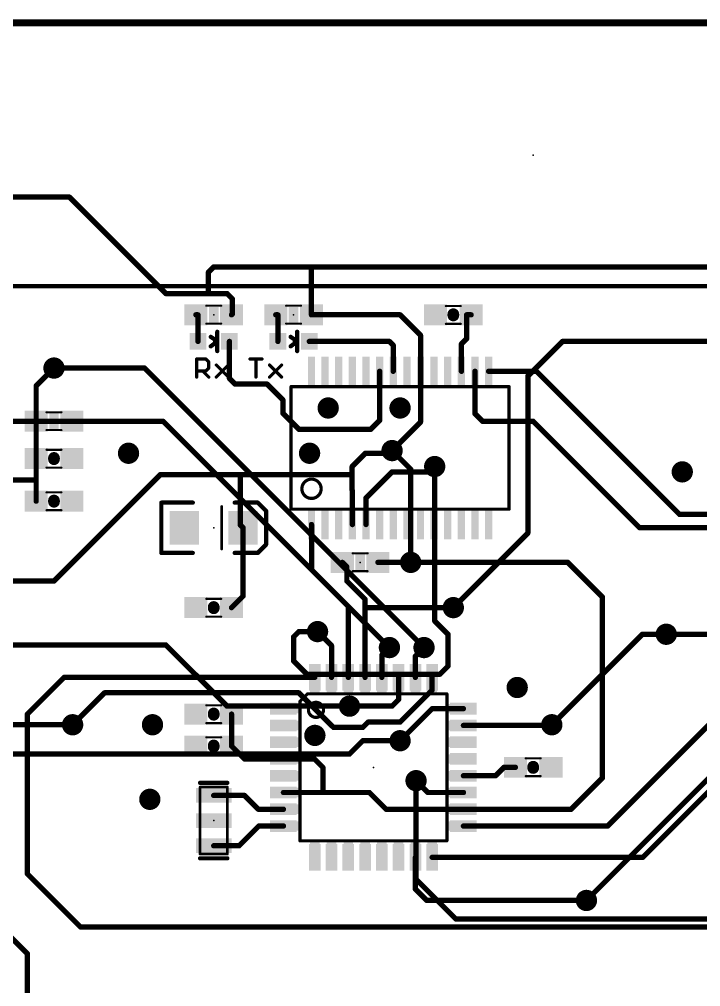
# Model space of a CAD drawing. Extents: x -1 to 111, y -11 to 60.
# Drawn here: x 31.37 to 63.87, y 13.67 to 59.82 of the extents above; entities that cross this region are included whole.
import ezdxf

# ---------------------------------------------------------------- set-up
doc = ezdxf.new("R2010")
doc.units = 0
for name, color, linetype in [('1', 12, 'CONTINUOUS'), ('16', 132, 'CONTINUOUS'), ('18', 110, 'CONTINUOUS'), ('20', 53, 'CONTINUOUS'), ('21', 53, 'CONTINUOUS'), ('23', 53, 'CONTINUOUS'), ('51', 53, 'CONTINUOUS')]:
    doc.layers.add(name, color=color, linetype=linetype)

# ---------------------------------------------------------------- blocks, each defined once
blk = doc.blocks.new('RECT')
blk.add_solid([(-0.5, -0.5), (0.5, -0.5), (-0.5, 0.5), (0.5, 0.5)])
blk = doc.blocks.new('ROUNDV')
at = {"const_width": 0.5}
blk.add_lwpolyline([(0, -0.25, 1), (0, 0.25, 1), (0, -0.25)], format="xyb", dxfattribs=at)

msp = doc.modelspace()

# ---------------------------------------------------------------- linework, layer by layer
at = {"layer": '1', "const_width": 0.254}
for points in [[(0, 59.69), (110.49, 59.69)], [(20.88, 51.34), (33.75, 51.34)], [(33.75, 51.34), (38.354, 46.736)], [(40.64, 48.006), (40.386, 47.752)], [(40.64, 48.006), (45.3, 48.006)], [(45.3, 48.006), (69.596, 48.006)], [(45.3, 45.72), (45.3, 48.006)], [(40.386, 47.752), (40.386, 46.736)], [(38.354, 46.736), (40.386, 46.736)], [(41.275, 46.736), (40.386, 46.736)], [(41.275, 46.736), (41.529, 46.482)], [(41.529, 46.482), (41.529, 45.759)], [(39.89, 45.72), (39.79, 45.72)], [(39.89, 44.45), (39.89, 45.72)], [(41.529, 45.759), (41.49, 45.72)], [(43.7, 45.72), (43.6, 45.72)], [(43.7, 44.45), (43.7, 45.72)], [(49.53, 45.72), (45.3, 45.72)], [(50.505, 44.745), (49.53, 45.72)], [(52.705, 45.72), (52.92, 45.72)], [(52.705, 44.577), (52.705, 45.72)], [(50.505, 43.026), (50.505, 44.745)], [(41.39, 42.684), (41.39, 44.45)], [(45.2, 44.45), (49.022, 44.45)], [(49.022, 44.45), (49.205, 44.267)], [(49.205, 44.267), (49.205, 43.026)], [(52.455, 44.327), (52.705, 44.577)], [(52.455, 43.026), (52.455, 44.327)], [(32.17, 42.33), (33.02, 43.18)], [(48.555, 40.681), (48.555, 43.026)], [(50.505, 40.599), (50.505, 43.026)], [(53.105, 43.026), (53.105, 41.002)], [(53.755, 43.026), (56.034, 43.026)], [(56.034, 43.026), (57.15, 41.91)], [(41.656, 42.418), (41.39, 42.684)], [(43.18, 42.418), (41.656, 42.418)], [(43.942, 41.656), (43.18, 42.418)], [(32.17, 40.64), (32.17, 42.33)], [(57.15, 41.91), (62.865, 36.195)], [(43.942, 41.021), (43.942, 41.656)], [(44.704, 40.259), (43.942, 41.021)], [(53.105, 41.002), (53.467, 40.64)], [(32.17, 38.862), (32.17, 40.64)], [(48.133, 40.259), (48.555, 40.681)], [(49.149, 39.243), (50.505, 40.599)], [(53.467, 40.64), (55.626, 40.64)], [(55.626, 40.64), (55.88, 40.64)], [(55.88, 40.64), (60.96, 35.56)], [(44.704, 40.259), (48.133, 40.259)], [(47.244, 38.481), (47.879, 39.116)], [(47.879, 39.116), (49.022, 39.116)], [(49.022, 39.116), (49.149, 39.243)], [(32.17, 38.1), (32.17, 38.862)], [(47.244, 38.1), (47.244, 38.481)], [(47.905, 36.983), (49.149, 38.227)], [(49.149, 38.227), (50.927, 38.227)], [(50.927, 38.227), (51.181, 38.481)], [(30.988, 37.846), (32.17, 37.846)], [(32.17, 37.846), (32.17, 38.1)], [(32.17, 36.83), (32.17, 37.846)], [(38.1, 38.1), (33.02, 33.02)], [(41.91, 38.1), (38.1, 38.1)], [(41.91, 38.1), (47.244, 38.1)], [(41.91, 35.69), (41.91, 38.1)], [(47.244, 37.338), (47.244, 38.1)], [(47.244, 37.338), (47.255, 37.327)], [(47.255, 37.327), (47.255, 35.714)], [(47.905, 35.714), (47.905, 36.983)], [(62.865, 36.195), (64.516, 36.195)], [(42.04, 35.56), (41.91, 35.69)], [(42.04, 32.3), (42.04, 35.56)], [(45.305, 33.562), (45.305, 35.714)], [(60.96, 35.56), (87.63, 35.56)], [(46.99, 33.694), (46.775, 33.909)], [(46.99, 33.02), (46.99, 33.694)], [(50.038, 33.909), (48.475, 33.909)], [(57.531, 33.909), (50.038, 33.909)], [(59.182, 32.258), (57.531, 33.909)], [(46.99, 31.877), (45.305, 33.562)], [(33.02, 33.02), (28.321, 33.02)], [(47.86, 32.15), (46.99, 33.02)], [(41.49, 31.75), (42.04, 32.3)], [(59.182, 23.622), (59.182, 32.258)], [(47.06, 31.807), (46.99, 31.877)], [(47.06, 30.931), (47.06, 31.807)], [(47.86, 31.75), (47.86, 32.15)], [(47.86, 28.4226), (47.86, 31.75)], [(52.07, 31.75), (47.86, 31.75)], [(47.06, 28.4226), (47.06, 30.931)], [(45.593, 30.607), (46.26, 29.94)], [(62.23, 30.48), (73.66, 30.48)], [(46.26, 29.94), (46.26, 28.4226)], [(49.022, 29.845), (48.66, 29.483)], [(48.66, 29.483), (48.66, 28.4226)], [(50.673, 29.845), (50.26, 29.432)], [(50.26, 29.432), (50.26, 28.4226)], [(31.75, 26.67), (33.5026, 28.4226)], [(33.5026, 28.4226), (45.46, 28.4226)], [(49.46, 27.362), (49.46, 28.4226)], [(51.06, 27.819), (51.06, 28.4226)], [(33.909, 26.162), (35.433, 27.686)], [(35.433, 27.686), (44.704, 27.686)], [(44.704, 27.686), (46.355, 26.035)], [(49.53, 26.289), (51.06, 27.819)], [(59.69, 21.59), (66.04, 27.94)], [(49.149, 27.051), (49.46, 27.362)], [(31.75, 19.05), (31.75, 26.67)], [(41.49, 25.146), (41.49, 26.67)], [(47.117, 27.051), (49.149, 27.051)], [(49.53, 25.4), (51.06, 26.93)], [(51.06, 26.93), (52.5526, 26.93)], [(62.103, 20.828), (67.945, 26.67)], [(31.75, 15.24), (20.74, 26.25)], [(47.752, 26.035), (48.006, 26.289)], [(48.006, 26.289), (49.53, 26.289)], [(46.355, 26.035), (47.752, 26.035)], [(52.5526, 26.13), (56.737, 26.13)], [(56.737, 26.13), (56.769, 26.162)], [(41.49, 25.146), (42.106, 24.53)], [(42.106, 24.53), (43.9674, 24.53)], [(45.447, 24.53), (43.9674, 24.53)], [(45.847, 24.13), (45.447, 24.53)], [(45.847, 22.93), (45.847, 24.13)], [(54.083, 23.73), (54.229, 23.876)], [(54.229, 23.876), (54.483, 24.13)], [(54.483, 24.13), (55.03, 24.13)], [(50.292, 23.495), (50.857, 22.93)], [(52.5526, 23.73), (54.083, 23.73)], [(59.182, 23.622), (57.69, 22.13)], [(40.64, 22.79), (42.107, 22.79)], [(42.107, 22.79), (42.164, 22.733)], [(42.164, 22.733), (42.767, 22.13)], [(45.847, 22.93), (43.9674, 22.93)], [(48.063, 22.93), (45.847, 22.93)], [(48.863, 22.13), (48.063, 22.93)], [(50.857, 22.93), (52.5526, 22.93)], [(42.767, 22.13), (43.9674, 22.13)], [(52.5526, 22.13), (48.863, 22.13)], [(57.69, 22.13), (52.5526, 22.13)], [(59.43, 21.33), (59.69, 21.59)], [(41.91, 20.447), (42.793, 21.33)], [(42.793, 21.33), (43.9674, 21.33)], [(52.5526, 21.33), (59.43, 21.33)], [(61.1124, 19.8374), (61.976, 20.701)], [(61.976, 20.701), (62.103, 20.828)], [(40.64, 20.39), (41.853, 20.39)], [(41.853, 20.39), (41.91, 20.447)], [(50.26, 19.8374), (50.26, 18.32)], [(51.06, 19.8374), (61.1124, 19.8374)], [(34.29, 16.51), (31.75, 19.05)], [(50.26, 18.32), (50.8, 17.78)], [(50.8, 17.78), (58.42, 17.78)], [(34.29, 16.51), (66.04, 16.51)], [(31.75, 9.62), (31.75, 15.24)]]:
    msp.add_lwpolyline(points, dxfattribs=at)
at = {"layer": '1', "const_width": 0.127}
for points in [[(33.7949, 51.3849, 1), (33.7051, 51.2951)], [(33.75, 51.2765, 1), (33.75, 51.4035)], [(40.64, 48.0695, 1), (40.64, 47.9425)], [(40.6849, 47.9611, 1), (40.5951, 48.0509)], [(45.3, 48.0695, 1), (45.3, 47.9425)], [(45.3635, 48.006, 1), (45.2365, 48.006)], [(45.3, 47.9425, 1), (45.3, 48.0695)], [(40.4495, 47.752, 1), (40.3225, 47.752)], [(40.3411, 47.7969, 1), (40.4309, 47.7071)], [(38.354, 46.7995, 1), (38.354, 46.6725)], [(38.3091, 46.6911, 1), (38.3989, 46.7809)], [(40.386, 46.7995, 1), (40.386, 46.6725)], [(40.3225, 46.736, 1), (40.4495, 46.736)], [(40.386, 46.6725, 1), (40.386, 46.7995)], [(41.3199, 46.7809, 1), (41.2301, 46.6911)], [(41.275, 46.6725, 1), (41.275, 46.7995)], [(41.5925, 46.482, 1), (41.4655, 46.482)], [(41.4841, 46.4371, 1), (41.5739, 46.5269)], [(39.79, 45.7835, 1), (39.79, 45.6565)], [(39.9535, 45.72, 1), (39.8265, 45.72)], [(39.89, 45.6565, 1), (39.89, 45.7835)], [(41.4451, 45.7649, 1), (41.5349, 45.6751)], [(41.4655, 45.759, 1), (41.5925, 45.759)], [(41.5739, 45.7141, 1), (41.4841, 45.8039)], [(43.6, 45.7835, 1), (43.6, 45.6565)], [(43.7635, 45.72, 1), (43.6365, 45.72)], [(43.7, 45.6565, 1), (43.7, 45.7835)], [(45.3, 45.7835, 1), (45.3, 45.6565)], [(45.2365, 45.72, 1), (45.3635, 45.72)], [(49.5749, 45.7649, 1), (49.4851, 45.6751)], [(49.53, 45.6565, 1), (49.53, 45.7835)], [(52.705, 45.7835, 1), (52.705, 45.6565)], [(52.7685, 45.72, 1), (52.6415, 45.72)], [(52.92, 45.6565, 1), (52.92, 45.7835)], [(50.5685, 44.745, 1), (50.4415, 44.745)], [(50.4601, 44.7001, 1), (50.5499, 44.7899)], [(39.8265, 44.45, 1), (39.9535, 44.45)], [(41.4535, 44.45, 1), (41.3265, 44.45)], [(43.6365, 44.45, 1), (43.7635, 44.45)], [(45.2, 44.5135, 1), (45.2, 44.3865)], [(49.0669, 44.4949, 1), (48.9771, 44.4051)], [(49.022, 44.3865, 1), (49.022, 44.5135)], [(49.2685, 44.267, 1), (49.1415, 44.267)], [(49.1601, 44.2221, 1), (49.2499, 44.3119)], [(52.5185, 44.327, 1), (52.3915, 44.327)], [(52.4101, 44.3719, 1), (52.4999, 44.2821)], [(52.6415, 44.577, 1), (52.7685, 44.577)], [(52.7499, 44.5321, 1), (52.6601, 44.6219)], [(33.0649, 43.1351, 1), (32.9751, 43.2249)], [(48.6185, 43.026, 1), (48.4915, 43.026)], [(49.1415, 43.026, 1), (49.2685, 43.026)], [(50.5685, 43.026, 1), (50.4415, 43.026)], [(50.4415, 43.026, 1), (50.5685, 43.026)], [(52.3915, 43.026, 1), (52.5185, 43.026)], [(53.1685, 43.026, 1), (53.0415, 43.026)], [(53.755, 43.0895, 1), (53.755, 42.9625)], [(56.0789, 43.0709, 1), (55.9891, 42.9811)], [(56.034, 42.9625, 1), (56.034, 43.0895)], [(41.4349, 42.7289, 1), (41.3451, 42.6391)], [(41.3265, 42.684, 1), (41.4535, 42.684)], [(41.656, 42.4815, 1), (41.656, 42.3545)], [(41.6111, 42.3731, 1), (41.7009, 42.4629)], [(43.2249, 42.4629, 1), (43.1351, 42.3731)], [(43.18, 42.3545, 1), (43.18, 42.4815)], [(32.2335, 42.33, 1), (32.1065, 42.33)], [(32.1251, 42.3749, 1), (32.2149, 42.2851)], [(57.1949, 41.9549, 1), (57.1051, 41.8651)], [(57.1051, 41.8651, 1), (57.1949, 41.9549)], [(44.0055, 41.656, 1), (43.8785, 41.656)], [(43.8971, 41.6111, 1), (43.9869, 41.7009)], [(43.9869, 41.0659, 1), (43.8971, 40.9761)], [(43.8785, 41.021, 1), (44.0055, 41.021)], [(53.1499, 41.0469, 1), (53.0601, 40.9571)], [(32.2335, 40.64, 1), (32.1065, 40.64)], [(32.1065, 40.64, 1), (32.2335, 40.64)], [(48.4915, 40.681, 1), (48.6185, 40.681)], [(48.5999, 40.6361, 1), (48.5101, 40.7259)], [(50.4415, 40.599, 1), (50.5685, 40.599)], [(50.5499, 40.5541, 1), (50.4601, 40.6439)], [(53.0415, 41.002, 1), (53.1685, 41.002)], [(53.467, 40.7035, 1), (53.467, 40.5765)], [(53.4221, 40.5951, 1), (53.5119, 40.6849)], [(55.626, 40.7035, 1), (55.626, 40.5765)], [(55.626, 40.5765, 1), (55.626, 40.7035)], [(55.9249, 40.6849, 1), (55.8351, 40.5951)], [(55.88, 40.5765, 1), (55.88, 40.7035)], [(44.704, 40.3225, 1), (44.704, 40.1955)], [(44.6591, 40.2141, 1), (44.7489, 40.3039)], [(48.0881, 40.3039, 1), (48.1779, 40.2141)], [(48.133, 40.1955, 1), (48.133, 40.3225)], [(47.879, 39.1795, 1), (47.879, 39.0525)], [(47.9239, 39.0711, 1), (47.8341, 39.1609)], [(49.022, 39.0525, 1), (49.022, 39.1795)], [(49.1041, 39.2879, 1), (49.1939, 39.1981)], [(49.1939, 39.1981, 1), (49.1041, 39.2879)], [(32.2335, 38.862, 1), (32.1065, 38.862)], [(32.1065, 38.862, 1), (32.2335, 38.862)], [(48.9771, 39.1609, 1), (49.0669, 39.0711)], [(47.3075, 38.481, 1), (47.1805, 38.481)], [(47.1991, 38.5259, 1), (47.2889, 38.4361)], [(49.149, 38.2905, 1), (49.149, 38.1635)], [(49.1939, 38.1821, 1), (49.1041, 38.2719)], [(50.8821, 38.2719, 1), (50.9719, 38.1821)], [(50.927, 38.1635, 1), (50.927, 38.2905)], [(51.2259, 38.4361, 1), (51.1361, 38.5259)], [(32.2335, 38.1, 1), (32.1065, 38.1)], [(32.1065, 38.1, 1), (32.2335, 38.1)], [(32.2335, 37.846, 1), (32.1065, 37.846)], [(32.1065, 37.846, 1), (32.2335, 37.846)], [(32.17, 37.7825, 1), (32.17, 37.9095)], [(38.1, 38.1635, 1), (38.1, 38.0365)], [(38.1449, 38.0551, 1), (38.0551, 38.1449)], [(41.91, 38.1635, 1), (41.91, 38.0365)], [(41.9735, 38.1, 1), (41.8465, 38.1)], [(41.91, 38.0365, 1), (41.91, 38.1635)], [(47.3075, 38.1, 1), (47.1805, 38.1)], [(47.1805, 38.1, 1), (47.3075, 38.1)], [(47.244, 38.0365, 1), (47.244, 38.1635)], [(47.2889, 37.3829, 1), (47.1991, 37.2931)], [(47.1805, 37.338, 1), (47.3075, 37.338)], [(47.3185, 37.327, 1), (47.1915, 37.327)], [(47.2101, 37.2821, 1), (47.2999, 37.3719)], [(47.9685, 36.983, 1), (47.8415, 36.983)], [(47.8601, 37.0279, 1), (47.9499, 36.9381)], [(32.1065, 36.83, 1), (32.2335, 36.83)], [(62.865, 36.2585, 1), (62.865, 36.1315)], [(62.8201, 36.1501, 1), (62.9099, 36.2399)], [(41.9549, 35.7349, 1), (41.8651, 35.6451)], [(41.8465, 35.69, 1), (41.9735, 35.69)], [(42.1035, 35.56, 1), (41.9765, 35.56)], [(41.9951, 35.5151, 1), (42.0849, 35.6049)], [(45.3685, 35.714, 1), (45.2415, 35.714)], [(47.1915, 35.714, 1), (47.3185, 35.714)], [(47.8415, 35.714, 1), (47.9685, 35.714)], [(60.96, 35.6235, 1), (60.96, 35.4965)], [(60.9151, 35.5151, 1), (61.0049, 35.6049)], [(46.8199, 33.9539, 1), (46.7301, 33.8641)], [(47.0535, 33.694, 1), (46.9265, 33.694)], [(46.9451, 33.6491, 1), (47.0349, 33.7389)], [(48.475, 33.9725, 1), (48.475, 33.8455)], [(50.038, 33.9725, 1), (50.038, 33.8455)], [(50.038, 33.8455, 1), (50.038, 33.9725)], [(57.5759, 33.9539, 1), (57.4861, 33.8641)], [(57.531, 33.8455, 1), (57.531, 33.9725)], [(45.3499, 33.6069, 1), (45.2601, 33.5171)], [(45.2415, 33.562, 1), (45.3685, 33.562)], [(32.9751, 33.0649, 1), (33.0649, 32.9751)], [(33.02, 32.9565, 1), (33.02, 33.0835)], [(47.0349, 33.0649, 1), (46.9451, 32.9751)], [(46.9265, 33.02, 1), (47.0535, 33.02)], [(41.9765, 32.3, 1), (42.1035, 32.3)], [(42.0849, 32.2551, 1), (41.9951, 32.3449)], [(59.2455, 32.258, 1), (59.1185, 32.258)], [(59.1371, 32.2131, 1), (59.2269, 32.3029)], [(41.4451, 31.7949, 1), (41.5349, 31.7051)], [(47.0349, 31.9219, 1), (46.9451, 31.8321)], [(46.9451, 31.8321, 1), (47.0349, 31.9219)], [(47.1235, 31.807, 1), (46.9965, 31.807)], [(47.0151, 31.7621, 1), (47.1049, 31.8519)], [(47.9235, 32.15, 1), (47.7965, 32.15)], [(47.9235, 31.75, 1), (47.7965, 31.75)], [(47.86, 31.8135, 1), (47.86, 31.6865)], [(47.8151, 32.1051, 1), (47.9049, 32.1949)], [(52.07, 31.6865, 1), (52.07, 31.8135)], [(47.7965, 31.75, 1), (47.9235, 31.75)], [(47.1235, 30.931, 1), (46.9965, 30.931)], [(46.9965, 30.931, 1), (47.1235, 30.931)], [(45.6379, 30.6519, 1), (45.5481, 30.5621)], [(62.23, 30.5435, 1), (62.23, 30.4165)], [(46.3235, 29.94, 1), (46.1965, 29.94)], [(46.2151, 29.8951, 1), (46.3049, 29.9849)], [(48.7235, 29.483, 1), (48.5965, 29.483)], [(48.6151, 29.5279, 1), (48.7049, 29.4381)], [(49.0669, 29.8001, 1), (48.9771, 29.8899)], [(50.3235, 29.432, 1), (50.1965, 29.432)], [(50.2151, 29.4769, 1), (50.3049, 29.3871)], [(50.7179, 29.8001, 1), (50.6281, 29.8899)], [(33.5026, 28.4861, 1), (33.5026, 28.3591)], [(33.5475, 28.3777, 1), (33.4577, 28.4675)], [(45.46, 28.3591, 1), (45.46, 28.4861)], [(46.1965, 28.4226, 1), (46.3235, 28.4226)], [(46.9965, 28.4226, 1), (47.1235, 28.4226)], [(47.7965, 28.4226, 1), (47.9235, 28.4226)], [(48.5965, 28.4226, 1), (48.7235, 28.4226)], [(49.5235, 28.4226, 1), (49.3965, 28.4226)], [(50.1965, 28.4226, 1), (50.3235, 28.4226)], [(51.1235, 28.4226, 1), (50.9965, 28.4226)], [(35.433, 27.7495, 1), (35.433, 27.6225)], [(35.4779, 27.6411, 1), (35.3881, 27.7309)], [(44.7489, 27.7309, 1), (44.6591, 27.6411)], [(44.704, 27.6225, 1), (44.704, 27.7495)], [(50.9965, 27.819, 1), (51.1235, 27.819)], [(51.1049, 27.7741, 1), (51.0151, 27.8639)], [(49.3965, 27.362, 1), (49.5235, 27.362)], [(49.5049, 27.3171, 1), (49.4151, 27.4069)], [(31.8135, 26.67, 1), (31.6865, 26.67)], [(31.7051, 26.7149, 1), (31.7949, 26.6251)], [(41.5535, 26.67, 1), (41.4265, 26.67)], [(47.117, 27.1145, 1), (47.117, 26.9875)], [(49.1041, 27.0959, 1), (49.1939, 27.0061)], [(49.149, 26.9875, 1), (49.149, 27.1145)], [(51.06, 26.9935, 1), (51.06, 26.8665)], [(51.1049, 26.8851, 1), (51.0151, 26.9749)], [(52.5526, 26.8665, 1), (52.5526, 26.9935)], [(48.006, 26.3525, 1), (48.006, 26.2255)], [(48.0509, 26.2441, 1), (47.9611, 26.3339)], [(49.4851, 26.3339, 1), (49.5749, 26.2441)], [(49.53, 26.2255, 1), (49.53, 26.3525)], [(33.8641, 26.2069, 1), (33.9539, 26.1171)], [(46.355, 26.0985, 1), (46.355, 25.9715)], [(46.3101, 25.9901, 1), (46.3999, 26.0799)], [(47.7071, 26.0799, 1), (47.7969, 25.9901)], [(47.752, 25.9715, 1), (47.752, 26.0985)], [(52.5526, 26.1935, 1), (52.5526, 26.0665)], [(56.6921, 26.1749, 1), (56.7819, 26.0851)], [(56.8139, 26.1171, 1), (56.7241, 26.2069)], [(56.737, 26.0665, 1), (56.737, 26.1935)], [(49.4851, 25.4449, 1), (49.5749, 25.3551)], [(41.5349, 25.1909, 1), (41.4451, 25.1011)], [(41.4265, 25.146, 1), (41.5535, 25.146)], [(42.106, 24.5935, 1), (42.106, 24.4665)], [(42.0611, 24.4851, 1), (42.1509, 24.5749)], [(43.9674, 24.5935, 1), (43.9674, 24.4665)], [(43.9674, 24.4665, 1), (43.9674, 24.5935)], [(45.4919, 24.5749, 1), (45.4021, 24.4851)], [(45.447, 24.4665, 1), (45.447, 24.5935)], [(45.9105, 24.13, 1), (45.7835, 24.13)], [(45.8021, 24.0851, 1), (45.8919, 24.1749)], [(54.2739, 23.8311, 1), (54.1841, 23.9209)], [(54.483, 24.1935, 1), (54.483, 24.0665)], [(54.5279, 24.0851, 1), (54.4381, 24.1749)], [(55.03, 24.0665, 1), (55.03, 24.1935)], [(50.3369, 23.5399, 1), (50.2471, 23.4501)], [(52.5526, 23.7935, 1), (52.5526, 23.6665)], [(54.0381, 23.7749, 1), (54.1279, 23.6851)], [(54.083, 23.6665, 1), (54.083, 23.7935)], [(54.1841, 23.9209, 1), (54.2739, 23.8311)], [(59.1185, 23.622, 1), (59.2455, 23.622)], [(59.2269, 23.5771, 1), (59.1371, 23.6669)], [(40.64, 22.8535, 1), (40.64, 22.7265)], [(42.1519, 22.8349, 1), (42.0621, 22.7451)], [(42.2089, 22.7779, 1), (42.1191, 22.6881)], [(42.107, 22.7265, 1), (42.107, 22.8535)], [(42.1191, 22.6881, 1), (42.2089, 22.7779)], [(43.9674, 22.9935, 1), (43.9674, 22.8665)], [(45.847, 22.9935, 1), (45.847, 22.8665)], [(45.7835, 22.93, 1), (45.9105, 22.93)], [(45.847, 22.8665, 1), (45.847, 22.9935)], [(48.1079, 22.9749, 1), (48.0181, 22.8851)], [(48.063, 22.8665, 1), (48.063, 22.9935)], [(50.857, 22.9935, 1), (50.857, 22.8665)], [(50.8121, 22.8851, 1), (50.9019, 22.9749)], [(52.5526, 22.8665, 1), (52.5526, 22.9935)], [(42.767, 22.1935, 1), (42.767, 22.0665)], [(42.7221, 22.0851, 1), (42.8119, 22.1749)], [(43.9674, 22.0665, 1), (43.9674, 22.1935)], [(48.863, 22.1935, 1), (48.863, 22.0665)], [(48.8181, 22.0851, 1), (48.9079, 22.1749)], [(52.5526, 22.1935, 1), (52.5526, 22.0665)], [(52.5526, 22.0665, 1), (52.5526, 22.1935)], [(57.6451, 22.1749, 1), (57.7349, 22.0851)], [(57.69, 22.0665, 1), (57.69, 22.1935)], [(59.6451, 21.6349, 1), (59.7349, 21.5451)], [(59.7349, 21.5451, 1), (59.6451, 21.6349)], [(42.793, 21.3935, 1), (42.793, 21.2665)], [(42.8379, 21.2851, 1), (42.7481, 21.3749)], [(43.9674, 21.2665, 1), (43.9674, 21.3935)], [(52.5526, 21.3935, 1), (52.5526, 21.2665)], [(59.3851, 21.3749, 1), (59.4749, 21.2851)], [(59.43, 21.2665, 1), (59.43, 21.3935)], [(61.9311, 20.7459, 1), (62.0209, 20.6561)], [(62.0209, 20.6561, 1), (61.9311, 20.7459)], [(62.0581, 20.8729, 1), (62.1479, 20.7831)], [(62.1479, 20.7831, 1), (62.0581, 20.8729)], [(40.64, 20.4535, 1), (40.64, 20.3265)], [(41.8081, 20.4349, 1), (41.8979, 20.3451)], [(41.8651, 20.4919, 1), (41.9549, 20.4021)], [(41.853, 20.3265, 1), (41.853, 20.4535)], [(41.9549, 20.4021, 1), (41.8651, 20.4919)], [(50.3235, 19.8374, 1), (50.1965, 19.8374)], [(51.06, 19.9009, 1), (51.06, 19.7739)], [(61.0675, 19.8823, 1), (61.1573, 19.7925)], [(61.1124, 19.7739, 1), (61.1124, 19.9009)], [(31.7949, 19.0949, 1), (31.7051, 19.0051)], [(31.6865, 19.05, 1), (31.8135, 19.05)], [(50.3049, 18.3649, 1), (50.2151, 18.2751)], [(50.1965, 18.32, 1), (50.3235, 18.32)], [(50.8, 17.8435, 1), (50.8, 17.7165)], [(50.7551, 17.7351, 1), (50.8449, 17.8249)], [(58.42, 17.7165, 1), (58.42, 17.8435)], [(34.29, 16.5735, 1), (34.29, 16.4465)], [(34.2451, 16.4651, 1), (34.3349, 16.5549)], [(31.8135, 15.24, 1), (31.6865, 15.24)], [(31.7051, 15.1951, 1), (31.7949, 15.2849)]]:
    msp.add_lwpolyline(points, format="xyb", dxfattribs=at)
at = {"layer": '16', "const_width": 0.254}
for points in [[(0, 59.69), (110.49, 59.69)], [(55.626, 42.799), (57.277, 44.45)], [(57.277, 44.45), (67.31, 44.45)], [(33.02, 43.18), (37.338, 43.18)], [(37.338, 43.18), (50.673, 29.845)], [(55.626, 35.306), (55.626, 42.799)], [(15.24, 40.64), (38.227, 40.64)], [(38.227, 40.64), (49.022, 29.845)], [(49.149, 39.243), (50.038, 38.354)], [(50.038, 38.354), (50.038, 33.909)], [(51.181, 31.115), (51.181, 38.481)], [(52.07, 31.75), (55.626, 35.306)], [(51.816, 30.48), (51.181, 31.115)], [(44.45, 30.353), (44.704, 30.607)], [(44.45, 29.21), (44.45, 30.353)], [(44.704, 30.607), (45.593, 30.607)], [(51.816, 28.956), (51.816, 30.48)], [(56.769, 26.162), (61.087, 30.48)], [(61.087, 30.48), (62.23, 30.48)], [(17.018, 29.972), (38.354, 29.972)], [(38.354, 29.972), (41.275, 27.051)], [(45.085, 28.575), (44.45, 29.21)], [(51.435, 28.575), (51.816, 28.956)], [(45.085, 28.575), (51.435, 28.575)], [(41.275, 27.051), (47.117, 27.051)], [(58.42, 17.78), (67.31, 26.67)], [(18.542, 26.162), (33.909, 26.162)], [(47.117, 24.765), (47.752, 25.4)], [(47.752, 25.4), (49.53, 25.4)], [(23.368, 24.765), (47.117, 24.765)], [(50.292, 18.796), (50.292, 23.495)], [(52.197, 16.891), (50.292, 18.796)], [(52.197, 16.891), (76.327, 16.891)]]:
    msp.add_lwpolyline(points, dxfattribs=at)
at = {"layer": '16', "const_width": 0.127}
for points in [[(57.277, 44.5135, 1), (57.277, 44.3865)], [(57.3219, 44.4051, 1), (57.2321, 44.4949)], [(33.02, 43.2435, 1), (33.02, 43.1165)], [(37.3829, 43.2249, 1), (37.2931, 43.1351)], [(37.338, 43.1165, 1), (37.338, 43.2435)], [(55.6895, 42.799, 1), (55.5625, 42.799)], [(55.5811, 42.8439, 1), (55.6709, 42.7541)], [(38.2719, 40.6849, 1), (38.1821, 40.5951)], [(38.227, 40.5765, 1), (38.227, 40.7035)], [(49.1939, 39.2879, 1), (49.1041, 39.1981)], [(50.1015, 38.354, 1), (49.9745, 38.354)], [(49.9931, 38.3091, 1), (50.0829, 38.3989)], [(51.2445, 38.481, 1), (51.1175, 38.481)], [(55.5625, 35.306, 1), (55.6895, 35.306)], [(55.6709, 35.2611, 1), (55.5811, 35.3509)], [(49.9745, 33.909, 1), (50.1015, 33.909)], [(52.0251, 31.7949, 1), (52.1149, 31.7051)], [(51.2259, 31.1599, 1), (51.1361, 31.0701)], [(51.1175, 31.115, 1), (51.2445, 31.115)], [(44.5135, 30.353, 1), (44.3865, 30.353)], [(44.4051, 30.3979, 1), (44.4949, 30.3081)], [(44.704, 30.6705, 1), (44.704, 30.5435)], [(44.7489, 30.5621, 1), (44.6591, 30.6519)], [(45.593, 30.5435, 1), (45.593, 30.6705)], [(51.8795, 30.48, 1), (51.7525, 30.48)], [(51.7711, 30.4351, 1), (51.8609, 30.5249)], [(61.087, 30.5435, 1), (61.087, 30.4165)], [(61.1319, 30.4351, 1), (61.0421, 30.5249)], [(62.23, 30.4165, 1), (62.23, 30.5435)], [(38.3989, 30.0169, 1), (38.3091, 29.9271)], [(38.354, 29.9085, 1), (38.354, 30.0355)], [(48.9771, 29.8001, 1), (49.0669, 29.8899)], [(50.6281, 29.8001, 1), (50.7179, 29.8899)], [(44.4949, 29.2549, 1), (44.4051, 29.1651)], [(44.3865, 29.21, 1), (44.5135, 29.21)], [(51.8609, 28.9111, 1), (51.7711, 29.0009)], [(45.085, 28.6385, 1), (45.085, 28.5115)], [(45.0401, 28.5301, 1), (45.1299, 28.6199)], [(51.3901, 28.6199, 1), (51.4799, 28.5301)], [(51.435, 28.5115, 1), (51.435, 28.6385)], [(51.7525, 28.956, 1), (51.8795, 28.956)], [(41.275, 27.1145, 1), (41.275, 26.9875)], [(41.2301, 27.0061, 1), (41.3199, 27.0959)], [(47.117, 26.9875, 1), (47.117, 27.1145)], [(33.909, 26.0985, 1), (33.909, 26.2255)], [(56.7241, 26.2069, 1), (56.8139, 26.1171)], [(47.752, 25.4635, 1), (47.752, 25.3365)], [(47.7969, 25.3551, 1), (47.7071, 25.4449)], [(49.53, 25.3365, 1), (49.53, 25.4635)], [(47.0721, 24.8099, 1), (47.1619, 24.7201)], [(47.117, 24.7015, 1), (47.117, 24.8285)], [(50.3555, 23.495, 1), (50.2285, 23.495)], [(50.3369, 18.8409, 1), (50.2471, 18.7511)], [(50.2285, 18.796, 1), (50.3555, 18.796)], [(58.3751, 17.8249, 1), (58.4649, 17.7351)], [(52.197, 16.9545, 1), (52.197, 16.8275)], [(52.1521, 16.8461, 1), (52.2419, 16.9359)]]:
    msp.add_lwpolyline(points, format="xyb", dxfattribs=at)
at = {"layer": '20', "const_width": 0.254}
msp.add_lwpolyline([(100.33, 59.69), (12.7, 59.69)], dxfattribs=at)
at = {"layer": '21'}
for points, const_width in [([(100.03, 59.59), (11.73, 59.59)], 0.2032), ([(11.73, 47.09), (100.03, 47.09)], 0.2032), ([(52.07, 45.6895), (52.07, 45.7505)], 0.5588), ([(40.7946, 44.4754), (40.5, 44.6684)], 0.2032), ([(40.81, 44.91), (40.81, 44.45)], 0.2032), ([(44.6046, 44.4754), (44.31, 44.6684)], 0.2032), ([(44.62, 44.91), (44.62, 44.45)], 0.2032), ([(40.81, 44.45), (40.5, 44.2162)], 0.2032), ([(40.81, 43.99), (40.81, 44.45)], 0.2032), ([(44.62, 44.45), (44.31, 44.2162)], 0.2032), ([(44.62, 43.99), (44.62, 44.45)], 0.2032), ([(39.8272, 42.7482), (39.8272, 43.6125)], 0.1524), ([(39.8272, 43.6125), (40.2594, 43.6125)], 0.1524), ([(40.2594, 43.6125), (40.4034, 43.4685)], 0.1524), ([(40.4034, 43.4685), (40.4034, 43.1804)], 0.1524), ([(40.7627, 43.3244), (41.3389, 42.7482)], 0.1524), ([(40.7627, 42.7482), (41.3389, 43.3244)], 0.1524), ([(42.3672, 43.6125), (42.9434, 43.6125)], 0.1524), ([(42.6553, 42.7482), (42.6553, 43.6125)], 0.1524), ([(43.3027, 43.3244), (43.8789, 42.7482)], 0.1524), ([(43.3027, 42.7482), (43.8789, 43.3244)], 0.1524), ([(40.2594, 43.0363), (39.8272, 43.0363)], 0.1524), ([(40.1153, 43.0363), (40.4034, 42.7482)], 0.1524), ([(40.4034, 43.1804), (40.2594, 43.0363)], 0.1524), ([(44.33, 42.295), (54.73, 42.295)], 0.1524), ([(44.33, 36.445), (44.33, 42.295)], 0.1524), ([(54.73, 42.295), (54.73, 36.445)], 0.1524), ([(33.02, 38.8315), (33.02, 38.8925)], 0.5588), ([(33.02, 36.7995), (33.02, 36.8605)], 0.5588), ([(38.14, 34.36), (38.14, 36.76)], 0.2032), ([(38.14, 36.76), (39.64, 36.76)], 0.2032), ([(41.021, 36.576), (41.021, 34.544)], 0.127), ([(42.74, 36.76), (41.64, 36.76)], 0.2032), ([(43.14, 36.36), (42.74, 36.76)], 0.2032), ([(43.14, 34.76), (43.14, 36.36)], 0.2032), ([(54.73, 36.445), (44.33, 36.445)], 0.1524), ([(42.74, 34.36), (43.14, 34.76)], 0.2032), ([(39.64, 34.36), (38.14, 34.36)], 0.2032), ([(41.64, 34.36), (42.74, 34.36)], 0.2032), ([(40.64, 31.7195), (40.64, 31.7805)], 0.5588), ([(45.11, 27.635), (44.755, 27.28)], 0.1524), ([(45.11, 27.635), (51.765, 27.635)], 0.1524), ([(51.765, 27.635), (51.765, 20.625)], 0.1524), ([(44.755, 20.625), (44.755, 27.28)], 0.1524), ([(40.64, 26.6395), (40.64, 26.7005)], 0.5588), ([(40.64, 25.1155), (40.64, 25.1765)], 0.5588), ([(55.88, 24.1605), (55.88, 24.0995)], 0.5588), ([(39.99, 23.39), (41.29, 23.39)], 0.2032), ([(51.765, 20.625), (44.755, 20.625)], 0.1524), ([(41.29, 19.79), (39.99, 19.79)], 0.2032)]:
    msp.add_lwpolyline(points, dxfattribs=dict(at, const_width=const_width))
for points, const_width in [([(52.2097, 45.7505, 1), (51.9303, 45.7505)], 0.2794), ([(51.9303, 45.6895, 1), (52.2097, 45.6895)], 0.2794), ([(40.5278, 44.7109, 1), (40.4722, 44.6259)], 0.1016), ([(40.8608, 44.91, 1), (40.7592, 44.91)], 0.1016), ([(44.3378, 44.7109, 1), (44.2822, 44.6259)], 0.1016), ([(44.6708, 44.91, 1), (44.5692, 44.91)], 0.1016), ([(40.4694, 44.2568, 1), (40.5306, 44.1756)], 0.1016), ([(40.8608, 44.45, 1), (40.7592, 44.45)], 0.1016), ([(40.7592, 44.45, 1), (40.8608, 44.45)], 0.1016), ([(40.7668, 44.4329, 1), (40.8224, 44.5179)], 0.1016), ([(40.8406, 44.4094, 1), (40.7794, 44.4906)], 0.1016), ([(44.2794, 44.2568, 1), (44.3406, 44.1756)], 0.1016), ([(44.6708, 44.45, 1), (44.5692, 44.45)], 0.1016), ([(44.5692, 44.45, 1), (44.6708, 44.45)], 0.1016), ([(44.5768, 44.4329, 1), (44.6324, 44.5179)], 0.1016), ([(44.6506, 44.4094, 1), (44.5894, 44.4906)], 0.1016), ([(40.7592, 43.99, 1), (40.8608, 43.99)], 0.1016), ([(44.5692, 43.99, 1), (44.6708, 43.99)], 0.1016), ([(39.8653, 43.6125, 1), (39.7891, 43.6125)], 0.0762), ([(39.8272, 43.6506, 1), (39.8272, 43.5744)], 0.0762), ([(40.2863, 43.6395, 1), (40.2324, 43.5856)], 0.0762), ([(40.2594, 43.5744, 1), (40.2594, 43.6506)], 0.0762), ([(40.4415, 43.4685, 1), (40.3653, 43.4685)], 0.0762), ([(40.3765, 43.4415, 1), (40.4304, 43.4954)], 0.0762), ([(40.7897, 43.3514, 1), (40.7358, 43.2975)], 0.0762), ([(41.3659, 43.2975, 1), (41.312, 43.3514)], 0.0762), ([(42.3672, 43.6506, 1), (42.3672, 43.5744)], 0.0762), ([(42.6934, 43.6125, 1), (42.6172, 43.6125)], 0.0762), ([(42.9434, 43.5744, 1), (42.9434, 43.6506)], 0.0762), ([(43.3297, 43.3514, 1), (43.2758, 43.2975)], 0.0762), ([(43.9059, 43.2975, 1), (43.852, 43.3514)], 0.0762), ([(39.8272, 43.0744, 1), (39.8272, 42.9982)], 0.0762), ([(40.1423, 43.0633, 1), (40.0884, 43.0094)], 0.0762), ([(40.2324, 43.0633, 1), (40.2863, 43.0094)], 0.0762), ([(40.2594, 42.9982, 1), (40.2594, 43.0744)], 0.0762), ([(40.3653, 43.1804, 1), (40.4415, 43.1804)], 0.0762), ([(40.4304, 43.1534, 1), (40.3765, 43.2073)], 0.0762), ([(39.7891, 42.7482, 1), (39.8653, 42.7482)], 0.0762), ([(40.3765, 42.7213, 1), (40.4304, 42.7751)], 0.0762), ([(40.7358, 42.7751, 1), (40.7897, 42.7213)], 0.0762), ([(41.312, 42.7213, 1), (41.3659, 42.7751)], 0.0762), ([(42.6172, 42.7482, 1), (42.6934, 42.7482)], 0.0762), ([(43.2758, 42.7751, 1), (43.3297, 42.7213)], 0.0762), ([(43.852, 42.7213, 1), (43.9059, 42.7751)], 0.0762), ([(44.33, 42.3331, 1), (44.33, 42.2569)], 0.0762), ([(44.3681, 42.295, 1), (44.2919, 42.295)], 0.0762), ([(54.7681, 42.295, 1), (54.6919, 42.295)], 0.0762), ([(54.73, 42.2569, 1), (54.73, 42.3331)], 0.0762), ([(33.1597, 38.8925, 1), (32.8803, 38.8925)], 0.2794), ([(32.8803, 38.8315, 1), (33.1597, 38.8315)], 0.2794), ([(45.305, 36.9604, 1), (45.305, 37.8796, 1), (45.305, 36.9604)], 0.1524), ([(33.1597, 36.8605, 1), (32.8803, 36.8605)], 0.2794), ([(32.8803, 36.7995, 1), (33.1597, 36.7995)], 0.2794), ([(38.1908, 36.76, 1), (38.0892, 36.76)], 0.1016), ([(38.14, 36.8108, 1), (38.14, 36.7092)], 0.1016), ([(39.64, 36.7092, 1), (39.64, 36.8108)], 0.1016), ([(41.0528, 36.576, 1), (40.9892, 36.576)], 0.0635), ([(41.64, 36.8108, 1), (41.64, 36.7092)], 0.1016), ([(42.7759, 36.7959, 1), (42.7041, 36.7241)], 0.1016), ([(42.74, 36.7092, 1), (42.74, 36.8108)], 0.1016), ([(43.1908, 36.36, 1), (43.0892, 36.36)], 0.1016), ([(44.33, 36.4831, 1), (44.33, 36.4069)], 0.0762), ([(44.2919, 36.445, 1), (44.3681, 36.445)], 0.0762), ([(54.6919, 36.445, 1), (54.7681, 36.445)], 0.0762), ([(54.73, 36.4069, 1), (54.73, 36.4831)], 0.0762), ([(43.1041, 36.3241, 1), (43.1759, 36.3959)], 0.1016), ([(43.0892, 34.76, 1), (43.1908, 34.76)], 0.1016), ([(43.1759, 34.7241, 1), (43.1041, 34.7959)], 0.1016), ([(38.14, 34.4108, 1), (38.14, 34.3092)], 0.1016), ([(38.0892, 34.36, 1), (38.1908, 34.36)], 0.1016), ([(39.64, 34.3092, 1), (39.64, 34.4108)], 0.1016), ([(40.9892, 34.544, 1), (41.0528, 34.544)], 0.0635), ([(41.64, 34.4108, 1), (41.64, 34.3092)], 0.1016), ([(42.7041, 34.3959, 1), (42.7759, 34.3241)], 0.1016), ([(42.74, 34.3092, 1), (42.74, 34.4108)], 0.1016), ([(40.7797, 31.7805, 1), (40.5003, 31.7805)], 0.2794), ([(40.5003, 31.7195, 1), (40.7797, 31.7195)], 0.2794), ([(45.11, 27.6731, 1), (45.11, 27.5969)], 0.0762), ([(45.1369, 27.6081, 1), (45.0831, 27.6619)], 0.0762), ([(51.8031, 27.635, 1), (51.7269, 27.635)], 0.0762), ([(51.765, 27.5969, 1), (51.765, 27.6731)], 0.0762), ([(44.7931, 27.28, 1), (44.7169, 27.28)], 0.0762), ([(44.7281, 27.3069, 1), (44.7819, 27.2531)], 0.0762), ([(45.5168, 26.514, 1), (45.5168, 27.2324, 1), (45.5168, 26.514)], 0.1524), ([(40.7797, 26.7005, 1), (40.5003, 26.7005)], 0.2794), ([(40.5003, 26.6395, 1), (40.7797, 26.6395)], 0.2794), ([(40.7797, 25.1765, 1), (40.5003, 25.1765)], 0.2794), ([(40.5003, 25.1155, 1), (40.7797, 25.1155)], 0.2794), ([(56.0197, 24.1605, 1), (55.7403, 24.1605)], 0.2794), ([(55.7403, 24.0995, 1), (56.0197, 24.0995)], 0.2794), ([(39.99, 23.4408, 1), (39.99, 23.3392)], 0.1016), ([(41.29, 23.3392, 1), (41.29, 23.4408)], 0.1016), ([(44.755, 20.6631, 1), (44.755, 20.5869)], 0.0762), ([(44.7169, 20.625, 1), (44.7931, 20.625)], 0.0762), ([(51.7269, 20.625, 1), (51.8031, 20.625)], 0.0762), ([(51.765, 20.5869, 1), (51.765, 20.6631)], 0.0762), ([(39.99, 19.8408, 1), (39.99, 19.7392)], 0.1016), ([(41.29, 19.7392, 1), (41.29, 19.8408)], 0.1016)]:
    msp.add_lwpolyline(points, format="xyb", dxfattribs=dict(at, const_width=const_width))
at = {"layer": '23'}
for p in [(55.88, 53.34), (40.64, 45.72), (44.45, 45.72), (52.07, 45.72), (40.64, 44.45), (44.45, 44.45), (33.02, 40.64), (49.53, 39.37), (33.02, 38.862), (33.02, 36.83), (40.64, 35.56), (47.625, 33.909), (40.64, 31.75), (40.64, 26.67), (40.64, 25.146), (48.26, 24.13), (55.88, 24.13), (40.64, 21.59)]:
    msp.add_point(p, dxfattribs=at)
at = {"layer": '51'}
for points, const_width in [([(40.284, 46.152), (40.996, 46.152)], 0.1016), ([(44.094, 46.152), (44.806, 46.152)], 0.1016), ([(52.426, 46.139), (51.714, 46.139)], 0.1016), ([(40.284, 45.301), (40.996, 45.301)], 0.1016), ([(44.094, 45.301), (44.806, 45.301)], 0.1016), ([(52.426, 45.288), (51.714, 45.288)], 0.1016), ([(32.664, 41.072), (33.376, 41.072)], 0.1016), ([(32.664, 40.221), (33.376, 40.221)], 0.1016), ([(33.376, 39.281), (32.664, 39.281)], 0.1016), ([(33.376, 38.43), (32.664, 38.43)], 0.1016), ([(33.376, 37.249), (32.664, 37.249)], 0.1016), ([(33.376, 36.398), (32.664, 36.398)], 0.1016), ([(47.269, 34.341), (47.981, 34.341)], 0.1016), ([(47.269, 33.49), (47.981, 33.49)], 0.1016), ([(40.996, 32.169), (40.284, 32.169)], 0.1016), ([(40.996, 31.318), (40.284, 31.318)], 0.1016), ([(40.996, 27.089), (40.284, 27.089)], 0.1016), ([(40.996, 26.238), (40.284, 26.238)], 0.1016), ([(40.996, 25.565), (40.284, 25.565)], 0.1016), ([(40.996, 24.714), (40.284, 24.714)], 0.1016), ([(55.524, 24.562), (56.236, 24.562)], 0.1016), ([(55.524, 23.711), (56.236, 23.711)], 0.1016), ([(39.99, 19.99), (39.99, 23.19)], 0.127), ([(39.99, 23.19), (41.29, 23.19)], 0.127), ([(41.29, 23.19), (41.29, 19.99)], 0.127), ([(41.29, 19.99), (39.99, 19.99)], 0.127)]:
    msp.add_lwpolyline(points, dxfattribs=dict(at, const_width=const_width))
for points, const_width in [([(40.284, 46.1774, 1), (40.284, 46.1266)], 0.0508), ([(40.996, 46.1266, 1), (40.996, 46.1774)], 0.0508), ([(44.094, 46.1774, 1), (44.094, 46.1266)], 0.0508), ([(44.806, 46.1266, 1), (44.806, 46.1774)], 0.0508), ([(51.714, 46.1644, 1), (51.714, 46.1136)], 0.0508), ([(52.426, 46.1136, 1), (52.426, 46.1644)], 0.0508), ([(40.284, 45.3264, 1), (40.284, 45.2756)], 0.0508), ([(40.996, 45.2756, 1), (40.996, 45.3264)], 0.0508), ([(44.094, 45.3264, 1), (44.094, 45.2756)], 0.0508), ([(44.806, 45.2756, 1), (44.806, 45.3264)], 0.0508), ([(51.714, 45.3134, 1), (51.714, 45.2626)], 0.0508), ([(52.426, 45.2626, 1), (52.426, 45.3134)], 0.0508), ([(32.664, 41.0974, 1), (32.664, 41.0466)], 0.0508), ([(33.376, 41.0466, 1), (33.376, 41.0974)], 0.0508), ([(32.664, 40.2464, 1), (32.664, 40.1956)], 0.0508), ([(33.376, 40.1956, 1), (33.376, 40.2464)], 0.0508), ([(32.664, 39.3064, 1), (32.664, 39.2556)], 0.0508), ([(33.376, 39.2556, 1), (33.376, 39.3064)], 0.0508), ([(32.664, 38.4554, 1), (32.664, 38.4046)], 0.0508), ([(33.376, 38.4046, 1), (33.376, 38.4554)], 0.0508), ([(32.664, 37.2744, 1), (32.664, 37.2236)], 0.0508), ([(33.376, 37.2236, 1), (33.376, 37.2744)], 0.0508), ([(32.664, 36.4234, 1), (32.664, 36.3726)], 0.0508), ([(33.376, 36.3726, 1), (33.376, 36.4234)], 0.0508), ([(47.269, 34.3664, 1), (47.269, 34.3156)], 0.0508), ([(47.981, 34.3156, 1), (47.981, 34.3664)], 0.0508), ([(47.269, 33.5154, 1), (47.269, 33.4646)], 0.0508), ([(47.981, 33.4646, 1), (47.981, 33.5154)], 0.0508), ([(40.284, 32.1944, 1), (40.284, 32.1436)], 0.0508), ([(40.996, 32.1436, 1), (40.996, 32.1944)], 0.0508), ([(40.284, 31.3434, 1), (40.284, 31.2926)], 0.0508), ([(40.996, 31.2926, 1), (40.996, 31.3434)], 0.0508), ([(40.284, 27.1144, 1), (40.284, 27.0636)], 0.0508), ([(40.996, 27.0636, 1), (40.996, 27.1144)], 0.0508), ([(40.284, 26.2634, 1), (40.284, 26.2126)], 0.0508), ([(40.996, 26.2126, 1), (40.996, 26.2634)], 0.0508), ([(40.284, 25.5904, 1), (40.284, 25.5396)], 0.0508), ([(40.996, 25.5396, 1), (40.996, 25.5904)], 0.0508), ([(40.284, 24.7394, 1), (40.284, 24.6886)], 0.0508), ([(40.996, 24.6886, 1), (40.996, 24.7394)], 0.0508), ([(55.524, 24.5874, 1), (55.524, 24.5366)], 0.0508), ([(56.236, 24.5366, 1), (56.236, 24.5874)], 0.0508), ([(55.524, 23.7364, 1), (55.524, 23.6856)], 0.0508), ([(56.236, 23.6856, 1), (56.236, 23.7364)], 0.0508), ([(40.0218, 23.19, 1), (39.9582, 23.19)], 0.0635), ([(39.99, 23.2218, 1), (39.99, 23.1583)], 0.0635), ([(41.3218, 23.19, 1), (41.2582, 23.19)], 0.0635), ([(41.29, 23.1583, 1), (41.29, 23.2218)], 0.0635), ([(39.9582, 19.99, 1), (40.0218, 19.99)], 0.0635), ([(39.99, 20.0218, 1), (39.99, 19.9583)], 0.0635), ([(41.2582, 19.99, 1), (41.3218, 19.99)], 0.0635), ([(41.29, 19.9583, 1), (41.29, 20.0218)], 0.0635)]:
    msp.add_lwpolyline(points, format="xyb", dxfattribs=dict(at, const_width=const_width))

# ---------------------------------------------------------------- block references
at = {"layer": '1', "xscale": 1.1}
for p in [(39.79, 45.72), (41.49, 45.72), (43.6, 45.72), (45.3, 45.72), (32.17, 40.64), (33.87, 40.64), (46.775, 33.909), (48.475, 33.909), (55.03, 24.13), (56.73, 24.13)]:
    msp.add_blockref('RECT', p, dxfattribs=at)
at = {"layer": '1', "xscale": 1.1, "rotation": 180}
for p in [(51.22, 45.72), (52.92, 45.72), (32.17, 38.862), (33.87, 38.862), (32.17, 36.83), (33.87, 36.83), (39.79, 31.75), (41.49, 31.75), (39.79, 26.67), (41.49, 26.67), (39.79, 25.146), (41.49, 25.146)]:
    msp.add_blockref('RECT', p, dxfattribs=at)
at = {"layer": '1'}
for p, xscale, yscale, rotation in [((39.89, 44.45), 0.8, 0.8, 270), ((41.39, 44.45), 0.8, 0.8, 270), ((43.7, 44.45), 0.8, 0.8, 270), ((45.2, 44.45), 0.8, 0.8, 270), ((39.24, 35.56), 1.6, 1.4, 90), ((42.04, 35.56), 1.6, 1.4, 90), ((40.64, 22.79), 0.7, 1.7, 270), ((40.64, 21.59), 0.7, 1.7, 270), ((40.64, 20.39), 0.7, 1.7, 270)]:
    msp.add_blockref('RECT', p, dxfattribs=dict(at, xscale=xscale, yscale=yscale, rotation=rotation))
for p, xscale, yscale in [((45.305, 43.026), 0.348, 1.397), ((45.955, 43.026), 0.348, 1.397), ((46.605, 43.026), 0.348, 1.397), ((47.255, 43.026), 0.348, 1.397), ((47.905, 43.026), 0.348, 1.397), ((48.555, 43.026), 0.348, 1.397), ((49.205, 43.026), 0.348, 1.397), ((49.855, 43.026), 0.348, 1.397), ((50.505, 43.026), 0.348, 1.397), ((51.155, 43.026), 0.348, 1.397), ((51.805, 43.026), 0.348, 1.397), ((52.455, 43.026), 0.348, 1.397), ((53.105, 43.026), 0.348, 1.397), ((53.755, 43.026), 0.348, 1.397), ((45.305, 35.714), 0.348, 1.397), ((45.955, 35.714), 0.348, 1.397), ((46.605, 35.714), 0.348, 1.397), ((47.255, 35.714), 0.348, 1.397), ((47.905, 35.714), 0.348, 1.397), ((48.555, 35.714), 0.348, 1.397), ((49.205, 35.714), 0.348, 1.397), ((49.855, 35.714), 0.348, 1.397), ((50.505, 35.714), 0.348, 1.397), ((51.155, 35.714), 0.348, 1.397), ((51.805, 35.714), 0.348, 1.397), ((52.455, 35.714), 0.348, 1.397), ((53.105, 35.714), 0.348, 1.397), ((53.755, 35.714), 0.348, 1.397), ((45.46, 28.4226), 0.5588, 1.27), ((46.26, 28.4226), 0.5588, 1.27), ((47.06, 28.4226), 0.5588, 1.27), ((47.86, 28.4226), 0.5588, 1.27), ((48.66, 28.4226), 0.5588, 1.27), ((49.46, 28.4226), 0.5588, 1.27), ((50.26, 28.4226), 0.5588, 1.27), ((51.06, 28.4226), 0.5588, 1.27), ((43.9674, 26.93), 1.27, 0.5588), ((52.5526, 26.93), 1.27, 0.5588), ((43.9674, 26.13), 1.27, 0.5588), ((52.5526, 26.13), 1.27, 0.5588), ((43.9674, 25.33), 1.27, 0.5588), ((52.5526, 25.33), 1.27, 0.5588), ((43.9674, 24.53), 1.27, 0.5588), ((52.5526, 24.53), 1.27, 0.5588), ((43.9674, 23.73), 1.27, 0.5588), ((52.5526, 23.73), 1.27, 0.5588), ((43.9674, 22.93), 1.27, 0.5588), ((52.5526, 22.93), 1.27, 0.5588), ((43.9674, 22.13), 1.27, 0.5588), ((52.5526, 22.13), 1.27, 0.5588), ((43.9674, 21.33), 1.27, 0.5588), ((52.5526, 21.33), 1.27, 0.5588), ((45.46, 19.8374), 0.5588, 1.27), ((46.26, 19.8374), 0.5588, 1.27), ((47.06, 19.8374), 0.5588, 1.27), ((47.86, 19.8374), 0.5588, 1.27), ((48.66, 19.8374), 0.5588, 1.27), ((49.46, 19.8374), 0.5588, 1.27), ((50.26, 19.8374), 0.5588, 1.27), ((51.06, 19.8374), 0.5588, 1.27)]:
    msp.add_blockref('RECT', p, dxfattribs=dict(at, xscale=xscale, yscale=yscale))
at = {"layer": '18', "xscale": 1.016, "yscale": 1.016}
for p in [(33.02, 43.18), (33.02, 43.18), (46.101, 41.275), (46.101, 41.275), (49.53, 41.275), (49.53, 41.275), (49.149, 39.243), (49.149, 39.243), (36.576, 39.116), (36.576, 39.116), (45.212, 39.116), (45.212, 39.116), (51.181, 38.481), (51.181, 38.481), (62.992, 38.227), (62.992, 38.227), (50.038, 33.909), (50.038, 33.909), (52.07, 31.75), (52.07, 31.75), (45.593, 30.607), (45.593, 30.607), (62.23, 30.48), (62.23, 30.48), (49.022, 29.845), (49.022, 29.845), (50.673, 29.845), (50.673, 29.845), (55.118, 27.94), (55.118, 27.94), (47.117, 27.051), (47.117, 27.051), (33.909, 26.162), (33.909, 26.162), (37.719, 26.162), (37.719, 26.162), (56.769, 26.162), (56.769, 26.162), (45.466, 25.654), (45.466, 25.654), (49.53, 25.4), (49.53, 25.4), (50.292, 23.495), (50.292, 23.495), (37.592, 22.606), (37.592, 22.606), (58.42, 17.78), (58.42, 17.78)]:
    msp.add_blockref('ROUNDV', p, dxfattribs=at)
at = {"layer": '21', "xscale": 0.4572, "yscale": 0.762}
for p in [(40.64, 45.72), (44.45, 45.72), (33.02, 40.64), (47.625, 33.909)]:
    msp.add_blockref('RECT', p, dxfattribs=at)
at = {"layer": '51'}
for p, xscale, yscale in [((40.0519, 45.7251), 0.5001, 0.95), ((41.2203, 45.7251), 0.5001, 0.95), ((43.8619, 45.7251), 0.5001, 0.95), ((45.0303, 45.7251), 0.5001, 0.95), ((45.305, 42.8028), 0.325, 0.9344), ((45.955, 42.8028), 0.325, 0.9344), ((46.605, 42.8028), 0.325, 0.9344), ((47.255, 42.8028), 0.325, 0.9344), ((47.905, 42.8028), 0.325, 0.9344), ((48.555, 42.8028), 0.325, 0.9344), ((49.205, 42.8028), 0.325, 0.9344), ((49.855, 42.8028), 0.325, 0.9344), ((50.505, 42.8028), 0.325, 0.9344), ((51.155, 42.8028), 0.325, 0.9344), ((51.805, 42.8028), 0.325, 0.9344), ((52.455, 42.8028), 0.325, 0.9344), ((53.105, 42.8028), 0.325, 0.9344), ((53.755, 42.8028), 0.325, 0.9344), ((32.4319, 40.6451), 0.5001, 0.95), ((33.6003, 40.6451), 0.5001, 0.95), ((45.305, 35.9372), 0.325, 0.9344), ((45.955, 35.9372), 0.325, 0.9344), ((46.605, 35.9372), 0.325, 0.9344), ((47.255, 35.9372), 0.325, 0.9344), ((47.905, 35.9372), 0.325, 0.9344), ((48.555, 35.9372), 0.325, 0.9344), ((49.205, 35.9372), 0.325, 0.9344), ((49.855, 35.9372), 0.325, 0.9344), ((50.505, 35.9372), 0.325, 0.9344), ((51.155, 35.9372), 0.325, 0.9344), ((51.805, 35.9372), 0.325, 0.9344), ((52.455, 35.9372), 0.325, 0.9344), ((53.105, 35.9372), 0.325, 0.9344), ((53.755, 35.9372), 0.325, 0.9344), ((47.0369, 33.9141), 0.5001, 0.95), ((48.2052, 33.9141), 0.5001, 0.95), ((45.46, 28.1813), 0.4572, 0.9906), ((46.26, 28.1813), 0.4572, 0.9906), ((47.06, 28.1813), 0.4572, 0.9906), ((47.86, 28.1813), 0.4572, 0.9906), ((48.66, 28.1813), 0.4572, 0.9906), ((49.46, 28.1813), 0.4572, 0.9906), ((50.26, 28.1813), 0.4572, 0.9906), ((51.06, 28.1813), 0.4572, 0.9906), ((44.2087, 26.93), 0.9906, 0.4572), ((52.3113, 26.93), 0.9906, 0.4572), ((44.2087, 26.13), 0.9906, 0.4572), ((52.3113, 26.13), 0.9906, 0.4572), ((44.2087, 25.33), 0.9906, 0.4572), ((52.3113, 25.33), 0.9906, 0.4572), ((44.2087, 24.53), 0.9906, 0.4572), ((52.3113, 24.53), 0.9906, 0.4572), ((55.2919, 24.1351), 0.5001, 0.95), ((56.4603, 24.1351), 0.5001, 0.95), ((44.2087, 23.73), 0.9906, 0.4572), ((52.3113, 23.73), 0.9906, 0.4572), ((44.2087, 22.93), 0.9906, 0.4572), ((52.3113, 22.93), 0.9906, 0.4572), ((44.2087, 22.13), 0.9906, 0.4572), ((52.3113, 22.13), 0.9906, 0.4572), ((44.2087, 21.33), 0.9906, 0.4572), ((52.3113, 21.33), 0.9906, 0.4572), ((45.46, 20.0787), 0.4572, 0.9906), ((46.26, 20.0787), 0.4572, 0.9906), ((47.06, 20.0787), 0.4572, 0.9906), ((47.86, 20.0787), 0.4572, 0.9906), ((48.66, 20.0787), 0.4572, 0.9906), ((49.46, 20.0787), 0.4572, 0.9906), ((50.26, 20.0787), 0.4572, 0.9906), ((51.06, 20.0787), 0.4572, 0.9906)]:
    msp.add_blockref('RECT', p, dxfattribs=dict(at, xscale=xscale, yscale=yscale))
at = {"layer": '51', "xscale": 0.5001, "yscale": 0.95, "rotation": 180}
for p in [(51.4898, 45.7149), (52.6581, 45.7149), (32.4398, 38.8569), (33.6082, 38.8569), (32.4398, 36.8249), (33.6082, 36.8249), (40.0598, 31.7449), (41.2281, 31.7449), (40.0598, 26.6649), (41.2281, 26.6649), (40.0598, 25.1409), (41.2281, 25.1409)]:
    msp.add_blockref('RECT', p, dxfattribs=at)

doc.saveas('drawing.dxf')
